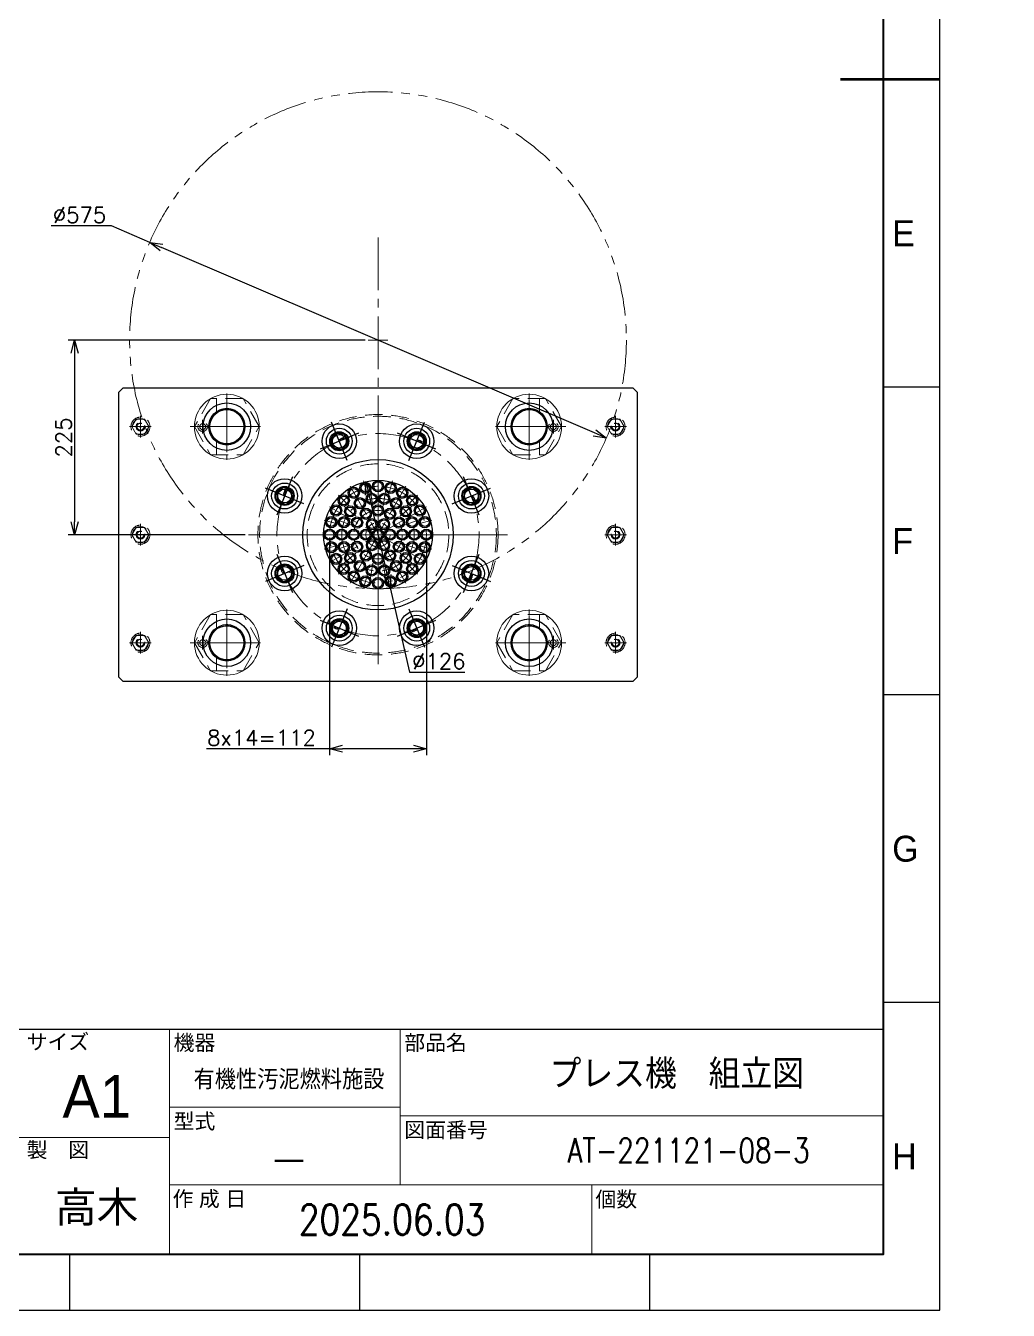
# Model space of a CAD drawing. Header units: millimetres. Extents: x 0 to 49006, y -7876 to 6995.
# Drawn here: x 44731 to 45868, y -25 to 1461 of the extents above; entities that cross this region are included whole.
import ezdxf
from ezdxf import colors
from ezdxf.entities.mleader import LeaderData, LeaderLine
from ezdxf.enums import TextEntityAlignment as Align
from ezdxf.math import Vec2, Vec3

# ---------------------------------------------------------------- set-up
doc = ezdxf.new("R2010")
doc.units = ezdxf.units.MM
doc.header["$LTSCALE"] = 3.2
doc.header["$PDMODE"] = 99
doc.header["$PDSIZE"] = 1
for name, pattern in [('CENTER2', [28.575, 19.05, -3.175, 3.175, -3.175]), ('HIDDEN', [9.525, 6.35, -3.175]), ('PHANTOM2', [31.75, 15.875, -3.175, 3.175, -3.175, 3.175, -3.175])]:
    doc.linetypes.add(name, pattern=pattern)
for name, color, linetype, lineweight in [('04_HIDDEN', 2, 'HIDDEN', 13), ('05_CENTER', 4, 'CENTER2', 13), ('06_PHANTOM', 2, 'PHANTOM2', 13), ('08_DIM', 3, 'Continuous', 13), ('99_図枠', 7, 'Continuous', 40)]:
    doc.layers.add(name, color=color, linetype=linetype, lineweight=lineweight)
doc.layers.add('10_DRAFT', color=8, linetype='Continuous', lineweight=0, plot=False)
doc.layers.add('10_補助線', color=8, linetype='Continuous', lineweight=13, plot=False)
doc.styles.add('KSS_TXT', font='txt.shx', dxfattribs={"bigfont": 'extfont2.shx'})
doc.styles.add('KSS_TXT_L', font='txt.shx', dxfattribs={"height": 36, "bigfont": 'extfont2.shx'})
doc.styles.get("Standard").update_dxf_attribs({"font": 'txt.shx', "bigfont": 'extfont2.shx'})
doc.styles.add('寸法用', font='simplex.shx', dxfattribs={"width": 0.8, "bigfont": '@extfont2.shx'})
doc.styles.add('表題用', font='MS PGothic.ttf')
doc.dimstyles.new('KSS_DIM', dxfattribs={"dimscale": 12, "dimtxt": 3, "dimasz": 2.5, "dimexe": 1.25, "dimexo": 0.625, "dimtad": 1, "dimdsep": 46, "dimtxsty": 'KSS_TXT', "dimblk": 'OPEN30', "dimcen": 0, "dimazin": 2, "dimtfac": 0.75, "dimtmove": 0, "dimatfit": 3, "dimldrblk": 'OPEN30', "dimfxl": 1.25, "dimtolj": 1, "dimarcsym": 0})
doc.dimstyles.new('KSS_DIM$3', dxfattribs={"dimscale": 12, "dimtxt": 3, "dimasz": 2.5, "dimexe": 1.25, "dimexo": 0.625, "dimtad": 1, "dimtih": 1, "dimtoh": 1, "dimdsep": 46, "dimtxsty": 'KSS_TXT', "dimblk": 'OPEN30', "dimcen": 0, "dimazin": 2, "dimtfac": 0.75, "dimtofl": 0, "dimtmove": 0, "dimatfit": 3, "dimldrblk": 'OPEN30', "dimfxl": 1.25, "dimtolj": 1, "dimarcsym": 0})

# ---------------------------------------------------------------- blocks, each defined once
blk = doc.blocks.new('AM_BALLOON1')
at = {"transparency": 16777216}
blk.add_circle((0, 0), 5, dxfattribs=at)
blk.add_attdef('B_NUMBER', text='', height=3, dxfattribs=at).set_placement((0, 0), align=Align.MIDDLE_CENTER)
blk = doc.blocks.new('_OPEN')
at = {"color": 0, "linetype": 'ByBlock'}
for p, q in [((-1, 0.17), (0, 0)), ((0, 0), (-1, -0.17)), ((0, 0), (-1, 0))]:
    blk.add_line(p, q, dxfattribs=at)
blk = doc.blocks.new('A$C71336A15_1_1')
at = {"color": 0}
for radius in [27.5, 21, 19.7]:
    blk.add_circle((0, 0), radius, dxfattribs=at)
at = {"layer": '05_CENTER'}
for p, q in [((0, 31.5), (0, -31.5)), ((-31.5, 0), (31.5, 0))]:
    blk.add_line(p, q, dxfattribs=at)
blk = doc.blocks.new('A$C491655AE_1_1')
at = {"color": 0, "linetype": 'CENTER2'}
for p, q in [((-12.6, 0), (12.6, 0)), ((0, -12.6), (0, 12.6))]:
    blk.add_line(p, q, dxfattribs=at)
at = {"color": 0}
for p, q in [((-9.8, 0), (-4.9, 8.5)), ((-4.9, -8.5), (-9.8, 0)), ((-4.9, 8.5), (4.9, 8.5)), ((4.9, 8.5), (9.8, 0)), ((9.8, 0), (4.9, -8.5)), ((4.9, -8.5), (-4.9, -8.5))]:
    blk.add_line(p, q, dxfattribs=at)
for radius in [11, 9.25]:
    blk.add_circle((0, 0), radius, dxfattribs=at)
at = {"layer": '10_DRAFT', "style": 'KSS_TXT_L'}
blk.add_text('BT-M10', height=0.3, dxfattribs=at).set_placement((-0.7, -0.5))
blk = doc.blocks.new('M6Za_1_1')
at = {"color": 0}
for radius in [5.5, 3.4]:
    blk.add_circle((0, 0), radius, dxfattribs=at)
at = {"layer": '05_CENTER'}
for p, q in [((7.8, 0), (-7.8, 0)), ((0, -7.8), (0, 7.8))]:
    blk.add_line(p, q, dxfattribs=at)
blk = doc.blocks.new('A$C51C205AC_1_1')
at = {"color": 0}
blk.add_lwpolyline([(-18.8, 32.5), (-37.5, 0), (-18.8, -32.5), (18.8, -32.5), (37.5, 0), (18.8, 32.5)], close=True, dxfattribs=at)
for radius in [21, 19.7]:
    blk.add_circle((0, 0), radius, dxfattribs=at)
at = {"layer": '04_HIDDEN'}
for p, q in [((-12, 32.5), (-12, 17.2)), ((-12, -32.5), (-12, -17.2))]:
    blk.add_line(p, q, dxfattribs=at)
at = {"layer": '05_CENTER'}
for p, q in [((0, 38.5), (0, -38.5)), ((-42.3, 0), (42.3, 0))]:
    blk.add_line(p, q, dxfattribs=at)
at = {"layer": '10_補助線'}
blk.add_circle((0, 0), 37.5, dxfattribs=at)
blk.add_blockref('M6Za_1_1', (-28, 0))
blk = doc.blocks.new('M10Tz_1_1')
at = {"color": 0}
for radius in [5, 4]:
    blk.add_circle((0, 0), radius, dxfattribs=at)
at = {"layer": '05_CENTER'}
for p, q in [((8.3, 0), (-8.3, 0)), ((0, -8.3), (0, 8.3))]:
    blk.add_line(p, q, dxfattribs=at)
blk = doc.blocks.new('A$C65E52C81_1_1')
at = {"color": 0}
blk.add_lwpolyline([(-295, 170), (295, 170), (300, 165), (300, -165), (295, -170), (-295, -170), (-300, -165), (-300, 165)], close=True, dxfattribs=at)
for centre, radius in [((-175, 125), 21), ((175, 125), 21), ((-44.8, 108.1), 11), ((44.8, 108.1), 11), ((0, 0), 87), ((0, 0), 63), ((-108.1, 44.8), 11), ((108.1, 44.8), 11), ((-108.1, -44.8), 11), ((108.1, -44.8), 11), ((-175, -125), 21), ((-44.8, -108.1), 11), ((44.8, -108.1), 11), ((175, -125), 21)]:
    blk.add_circle(centre, radius, dxfattribs=at)
at = {"layer": '04_HIDDEN'}
for radius in [139, 82]:
    blk.add_circle((0, 0), radius, dxfattribs=at)
at = {"layer": '05_CENTER'}
for p, q in [((-175, 156.5), (-175, 93.5)), ((0, -150), (0, 150)), ((175, 156.5), (175, 93.5)), ((-206.5, 125), (-143.5, 125)), ((-37.7, 90.9), (-51.9, 125.2)), ((37.7, 90.9), (51.9, 125.2)), ((143.5, 125), (206.5, 125)), ((-90.9, 37.7), (-125.2, 51.9)), ((90.9, 37.7), (125.2, 51.9)), ((150, 0), (-150, 0)), ((-90.9, -37.7), (-125.2, -51.9)), ((90.9, -37.7), (125.2, -51.9)), ((-175, -93.5), (-175, -156.5)), ((-37.7, -90.9), (-51.9, -125.2)), ((37.7, -90.9), (51.9, -125.2)), ((175, -93.5), (175, -156.5)), ((-206.5, -125), (-143.5, -125)), ((143.5, -125), (206.5, -125))]:
    blk.add_line(p, q, dxfattribs=at)
blk.add_circle((0, 0), 117, dxfattribs=at)
at = {"layer": '04_HIDDEN'}
for p in [(-275, 125), (-275, 0), (-275, -125)]:
    blk.add_blockref('M10Tz_1_1', p, dxfattribs=at)
at = {"layer": '04_HIDDEN', "xscale": -1}
for p in [(275, 125), (275, 0), (275, -125)]:
    blk.add_blockref('M10Tz_1_1', p, dxfattribs=at)
blk = doc.blocks.new('A$C3C06132C_1_1')
for name, p in [('A$C65E52C81_1_1', (0, 0)), ('A$C71336A15_1_1', (-175, 125)), ('A$C71336A15_1_1', (175, 125)), ('A$C71336A15_1_1', (-175, -125)), ('A$C71336A15_1_1', (175, -125))]:
    blk.add_blockref(name, p)
at = {"layer": '04_HIDDEN'}
for name, p in [('A$C51C205AC_1_1', (-175, 125)), ('A$C491655AE_1_1', (-275, 125)), ('A$C491655AE_1_1', (275, 125)), ('A$C491655AE_1_1', (-275, 0)), ('A$C491655AE_1_1', (275, 0)), ('A$C51C205AC_1_1', (-175, -125)), ('A$C491655AE_1_1', (-275, -125)), ('A$C491655AE_1_1', (275, -125))]:
    blk.add_blockref(name, p, dxfattribs=at)
at = {"layer": '04_HIDDEN', "rotation": 180}
for p in [(175, 125), (175, -125)]:
    blk.add_blockref('A$C51C205AC_1_1', p, dxfattribs=at)
blk = doc.blocks.new('A$C6B397075_1_1')
at = {"color": 0}
for centre, radius in [((-44.8, 108.1), 10), ((-44.8, 108.1), 8), ((44.8, 108.1), 10), ((44.8, 108.1), 8), ((-14.5, 54.1), 6.5), ((0, 56), 6.5), ((0, 56), 5), ((14.5, 54.1), 6.5), ((-108.1, 44.8), 10), ((-108.1, 44.8), 8), ((-39.6, 39.6), 6.5), ((-39.6, 39.6), 5), ((-28, 48.5), 6.5), ((-28, 48.5), 5), ((-14.5, 54.1), 5), ((-7.3, 41.4), 6.5), ((-7.3, 41.4), 5), ((7.3, 41.4), 6.5), ((7.3, 41.4), 5), ((14.5, 54.1), 5), ((28, 48.5), 6.5), ((28, 48.5), 5), ((39.6, 39.6), 6.5), ((39.6, 39.6), 5), ((108.1, 44.8), 10), ((108.1, 44.8), 8), ((-48.5, 28), 6.5), ((-48.5, 28), 5), ((-32.2, 27), 6.5), ((-32.2, 27), 5), ((-21, 36.4), 6.5), ((-21, 36.4), 5), ((-14, 24.2), 6.5), ((0, 28), 6.5), ((0, 28), 5), ((14, 24.2), 6.5), ((21, 36.4), 6.5), ((21, 36.4), 5), ((32.2, 27), 6.5), ((32.2, 27), 5), ((48.5, 28), 6.5), ((48.5, 28), 5), ((-54.1, 14.5), 6.5), ((-54.1, 14.5), 5), ((-39.5, 14.4), 6.5), ((-39.5, 14.4), 5), ((-24.2, 14), 6.5), ((-24.2, 14), 5), ((-14, 24.2), 5), ((-7, 12.1), 6.5), ((-7, 12.1), 5), ((7, 12.1), 6.5), ((7, 12.1), 5), ((14, 24.2), 5), ((24.2, 14), 6.5), ((24.2, 14), 5), ((39.5, 14.4), 6.5), ((39.5, 14.4), 5), ((54.1, 14.5), 6.5), ((54.1, 14.5), 5), ((-56, 0), 6.5), ((-56, 0), 5), ((-42, 0), 6.5), ((-42, 0), 5), ((-28, 0), 6.5), ((-28, 0), 5), ((-14, 0), 6.5), ((-14, 0), 5), ((0, 0), 6.5), ((0, 0), 5), ((14, 0), 6.5), ((14, 0), 5), ((28, 0), 6.5), ((28, 0), 5), ((42, 0), 6.5), ((42, 0), 5), ((56, 0), 6.5), ((56, 0), 5), ((-54.1, -14.5), 6.5), ((-54.1, -14.5), 5), ((-39.5, -14.4), 6.5), ((-39.5, -14.4), 5), ((-24.2, -14), 6.5), ((-24.2, -14), 5), ((-7, -12.1), 6.5), ((-7, -12.1), 5), ((7, -12.1), 6.5), ((7, -12.1), 5), ((24.2, -14), 6.5), ((24.2, -14), 5), ((39.5, -14.4), 6.5), ((39.5, -14.4), 5), ((54.1, -14.5), 6.5), ((54.1, -14.5), 5), ((-48.5, -28), 6.5), ((-48.5, -28), 5), ((-32.2, -27), 6.5), ((-32.2, -27), 5), ((-14, -24.2), 6.5), ((-14, -24.2), 5), ((0, -28), 6.5), ((0, -28), 5), ((14, -24.2), 6.5), ((14, -24.2), 5), ((32.2, -27), 6.5), ((32.2, -27), 5), ((48.5, -28), 6.5), ((48.5, -28), 5), ((-108.1, -44.8), 10), ((-108.1, -44.8), 8), ((-39.6, -39.6), 6.5), ((-39.6, -39.6), 5), ((-28, -48.5), 6.5), ((-28, -48.5), 5), ((-21, -36.4), 6.5), ((-21, -36.4), 5), ((-7.3, -41.4), 6.5), ((-7.3, -41.4), 5), ((7.3, -41.4), 6.5), ((7.3, -41.4), 5), ((21, -36.4), 6.5), ((21, -36.4), 5), ((28, -48.5), 6.5), ((28, -48.5), 5), ((39.6, -39.6), 6.5), ((39.6, -39.6), 5), ((108.1, -44.8), 10), ((108.1, -44.8), 8), ((-14.5, -54.1), 6.5), ((-14.5, -54.1), 5), ((0, -56), 6.5), ((0, -56), 5), ((14.5, -54.1), 6.5), ((14.5, -54.1), 5), ((-44.8, -108.1), 10), ((-44.8, -108.1), 8), ((44.8, -108.1), 10), ((44.8, -108.1), 8)]:
    blk.add_circle(centre, radius, dxfattribs=at)
at = {"layer": '04_HIDDEN'}
blk.add_circle((0, 0), 137, dxfattribs=at)
at = {"layer": '05_CENTER'}
for p, q in [((0, 145.1), (0, -145.1)), ((-51.2, 123.6), (-38.4, 92.6)), ((51.2, 123.6), (38.4, 92.6)), ((-12.3, 45.8), (-16.7, 62.4)), ((12.3, 45.8), (16.7, 62.4)), ((-123.6, 51.2), (-92.6, 38.4)), ((-33.5, 33.5), (-45.7, 45.7)), ((32.3, -56), (-32.3, 56)), ((-32.3, -56), (32.3, 56)), ((-5.8, 32.9), (-8.8, 49.8)), ((5.8, 32.9), (8.8, 49.8)), ((33.5, 33.5), (45.7, 45.7)), ((123.6, 51.2), (92.6, 38.4)), ((56, -32.3), (-56, 32.3)), ((56, 32.3), (-56, -32.3)), ((-25.6, 21.5), (-38.8, 32.5)), ((25.6, 21.5), (38.8, 32.5)), ((-45.8, 12.3), (-62.4, 16.7)), ((-31.4, 11.4), (-47.6, 17.3)), ((31.4, 11.4), (47.6, 17.3)), ((45.8, 12.3), (62.4, 16.7)), ((-145.1, 0), (145.1, 0)), ((-45.8, -12.3), (-62.4, -16.7)), ((-31.4, -11.4), (-47.6, -17.3)), ((31.4, -11.4), (47.6, -17.3)), ((45.8, -12.3), (62.4, -16.7)), ((-25.6, -21.5), (-38.8, -32.5)), ((25.6, -21.5), (38.8, -32.5)), ((-123.6, -51.2), (-92.6, -38.4)), ((-33.5, -33.5), (-45.7, -45.7)), ((-5.8, -32.9), (-8.8, -49.8)), ((5.8, -32.9), (8.8, -49.8)), ((33.5, -33.5), (45.7, -45.7)), ((123.6, -51.2), (92.6, -38.4)), ((-12.3, -45.8), (-16.7, -62.4)), ((12.3, -45.8), (16.7, -62.4)), ((-51.2, -123.6), (-38.4, -92.6)), ((51.2, -123.6), (38.4, -92.6))]:
    blk.add_line(p, q, dxfattribs=at)
for radius in [117, 56, 42, 28, 14]:
    blk.add_circle((0, 0), radius, dxfattribs=at)
at = {"layer": '10_DRAFT'}
blk.add_circle((0, 0), 63, dxfattribs=at)
blk = doc.blocks.new('M20CBv_1_1')
at = {"color": 0, "linetype": 'CENTER2'}
for p, q in [((0, -24), (0, 24)), ((24, 0), (-24, 0))]:
    blk.add_line(p, q, dxfattribs=at)
at = {"color": 0}
blk.add_lwpolyline([(-8.5, 4.9), (-8.5, -4.9), (0, -9.8), (8.5, -4.9), (8.5, 4.9), (0, 9.8)], close=True, dxfattribs=at)
for radius in [20, 15]:
    blk.add_circle((0, 0), radius, dxfattribs=at)
at = {"layer": '10_DRAFT', "style": 'KSS_TXT'}
blk.add_text('M20', height=2, dxfattribs=at).set_placement((0.9, 0.3))
blk = doc.blocks.new('*U169')
at = {"rotation": 22.5}
blk.add_blockref('M20CBv_1_1', (0, 0), dxfattribs=at)
blk = doc.blocks.new('A$C5A5731D9_1_1')
at = {"color": 0, "linetype": 'ByBlock', "lineweight": -2, "transparency": 16777216}
for p, rotation in [((44.8, 108.1), 314.9999999999999), ((-108.1, 44.8), 44.99999999999996), ((108.1, 44.8), 270), ((-108.1, -44.8), 90), ((108.1, -44.8), 225), ((-44.8, -108.1), 134.9999999999999), ((44.8, -108.1), 180)]:
    blk.add_blockref('*U169', p, dxfattribs=dict(at, rotation=rotation))
blk.add_blockref('A$C6B397075_1_1', (0, 0))
blk.add_blockref('*U169', (-44.8, 108.1), dxfattribs=at)
blk = doc.blocks.new('_Open30')
at = {"color": 0, "linetype": 'ByBlock', "lineweight": -2}
for p, q in [((-1, 0.268), (0, 0)), ((0, 0), (-1, -0.268)), ((0, 0), (-1, 0))]:
    blk.add_line(p, q, dxfattribs=at)
blk = doc.blocks.new('*D2159')
at = {"layer": '08_DIM', "color": 0, "lineweight": -2, "transparency": 16777216}
for p, q in [((45127.6, 919.2), (45149.1, 825.6)), ((45152.5, 811), (45174.9, 713.2)), ((45174.9, 713.2), (45238.7, 713.2))]:
    blk.add_line(p, q, dxfattribs=at)
at = {"layer": 'Defpoints', "color": 0, "transparency": 16777216}
for p in [(45124.3, 933.8), (45152.5, 811)]:
    blk.add_point(p, dxfattribs=at)
at = {"layer": '08_DIM', "color": 0, "lineweight": -2, "transparency": 16777216, "xscale": 15, "yscale": 15, "zscale": 15}
for p, rotation in [((45124.3, 933.8), 102.9293307301529), ((45152.5, 811), 282.9293307301529)]:
    blk.add_blockref('_Open30', p, dxfattribs=dict(at, rotation=rotation))
at = {"layer": '08_DIM', "color": 0, "transparency": 16777216, "insert": (45208.7, 726), "char_height": 18, "attachment_point": 5, "style": 'KSS_TXT'}
blk.add_mtext('\\A1;%%C126', dxfattribs=at)
blk = doc.blocks.new('*D2178')
at = {"layer": '08_DIM', "color": 0, "lineweight": -2, "transparency": 16777216}
for p, q in [((45082.4, 868.7), (45082.4, 617.2)), ((45194.4, 868.7), (45194.4, 617.2)), ((45082.4, 624.7), (44939.9, 624.7)), ((45179.4, 624.7), (45097.4, 624.7))]:
    blk.add_line(p, q, dxfattribs=at)
at = {"layer": 'Defpoints', "color": 0, "transparency": 16777216}
for p in [(45082.4, 872.4), (45194.4, 872.4), (45082.4, 624.7)]:
    blk.add_point(p, dxfattribs=at)
at = {"layer": '08_DIM', "color": 0, "lineweight": -2, "transparency": 16777216, "xscale": 15, "yscale": 15, "zscale": 15, "rotation": 180}
blk.add_blockref('_Open30', (45082.4, 624.7), dxfattribs=at)
at = {"layer": '08_DIM', "color": 0, "lineweight": -2, "transparency": 16777216, "xscale": 15, "yscale": 15, "zscale": 15}
blk.add_blockref('_Open30', (45194.4, 624.7), dxfattribs=at)
at = {"layer": '08_DIM', "color": 0, "transparency": 16777216, "insert": (45003.6, 637.4), "char_height": 18, "attachment_point": 5, "style": 'KSS_TXT'}
blk.add_mtext('\\A1;8x14=112', dxfattribs=at)
blk = doc.blocks.new('*D2186')
at = {"layer": '08_DIM', "color": 0, "lineweight": -2, "transparency": 16777216}
for p, q in [((44829.8, 1229.6), (44760, 1229.6)), ((44874.1, 1210.6), (44829.8, 1229.6)), ((45388.9, 990.2), (44887.9, 1204.7))]:
    blk.add_line(p, q, dxfattribs=at)
at = {"layer": 'Defpoints', "color": 0, "transparency": 16777216}
for p in [(44874.1, 1210.6), (45402.7, 984.3)]:
    blk.add_point(p, dxfattribs=at)
at = {"layer": '08_DIM', "color": 0, "lineweight": -2, "transparency": 16777216, "xscale": 15, "yscale": 15, "zscale": 15}
for p, rotation in [((44874.1, 1210.6), 156.8212817424149), ((45402.7, 984.3), 336.8212817424149)]:
    blk.add_blockref('_Open30', p, dxfattribs=dict(at, rotation=rotation))
at = {"layer": '08_DIM', "color": 0, "transparency": 16777216, "insert": (44793, 1242.3), "char_height": 18, "attachment_point": 5, "style": 'KSS_TXT'}
blk.add_mtext('\\A1;%%C575', dxfattribs=at)
blk = doc.blocks.new('*D2187')
at = {"layer": '08_DIM', "color": 0, "lineweight": -2, "transparency": 16777216}
for p, q in [((45123.4, 1097.4), (44779.7, 1097.4)), ((44787.2, 1082.4), (44787.2, 887.4)), ((44984.6, 872.4), (44779.7, 872.4))]:
    blk.add_line(p, q, dxfattribs=at)
at = {"layer": 'Defpoints', "color": 0, "transparency": 16777216}
for p in [(45127.2, 1097.4), (44787.2, 872.4), (44988.3, 872.4)]:
    blk.add_point(p, dxfattribs=at)
at = {"layer": '08_DIM', "color": 0, "lineweight": -2, "transparency": 16777216, "xscale": 15, "yscale": 15, "zscale": 15}
for p, rotation in [((44787.2, 1097.4), 90), ((44787.2, 872.4), 270)]:
    blk.add_blockref('_Open30', p, dxfattribs=dict(at, rotation=rotation))
at = {"layer": '08_DIM', "color": 0, "transparency": 16777216, "insert": (44774.5, 984.9), "char_height": 18, "attachment_point": 5, "rotation": 90, "style": 'KSS_TXT'}
blk.add_mtext('\\A1;225', dxfattribs=at)

msp = doc.modelspace()

# ---------------------------------------------------------------- linework, layer by layer
at = {"layer": '05_CENTER'}
for p, q in [((45138.38, 1216.392), (45138.38, 964.092)), ((45149.607, 1097.423), (45127.153, 1097.423))]:
    msp.add_line(p, q, dxfattribs=at)
at = {"layer": '06_PHANTOM'}
msp.add_circle((45138.38, 1097.423), 287.5, dxfattribs=at)
at = {"layer": '99_図枠', "lineweight": 53}
msp.add_line((45788.615, 1399.248), (45673.603, 1399.248), dxfattribs=at)
at = {"layer": '99_図枠', "lineweight": 25}
for p, q in [((45788.615, 1043.183), (45723.609, 1043.183)), ((45788.615, 687.119), (45723.609, 687.119)), ((45788.615, 331.055), (45723.609, 331.055)), ((44781.564, -25.01), (44781.564, 39.997)), ((44781.564, -24.719), (44781.564, 39.997)), ((45117.248, -24.719), (45117.248, 39.997)), ((45452.931, -24.719), (45452.931, 39.997))]:
    msp.add_line(p, q, dxfattribs=at)
at = {"layer": '99_図枠', "lineweight": 13}
for p, q in [((44897.01, 39.997), (44897.01, 300.023)), ((45164.041, 300.023), (45164.041, 120.005)), ((44897.01, 210.014), (45164.041, 210.014)), ((45164.041, 200.013), (45723.609, 200.013)), ((44897.01, 175.01), (44323.468, 175.01)), ((44897.01, 120.005), (45723.609, 120.005)), ((45385.898, 120.005), (45385.898, 39.997))]:
    msp.add_line(p, q, dxfattribs=at)
at = {"layer": '99_図枠'}
msp.add_lwpolyline([(41955.231, 39.997), (45723.609, 39.997), (45723.609, 2758.499), (41955.231, 2758.499)], close=True, dxfattribs=at)
at = {"layer": '99_図枠', "lineweight": 25}
msp.add_lwpolyline([(44323.468, 39.997), (45723.609, 39.997), (45723.609, 300.023), (44323.468, 300.023)], close=True, dxfattribs=at)
at = {"layer": 'Defpoints'}
msp.add_lwpolyline([(41760.411, -24.719), (45788.615, -24.719), (45788.615, 2823.506), (41760.411, 2823.506)], close=True, dxfattribs=at)

# ---------------------------------------------------------------- block references
for name in ['A$C3C06132C_1_1', 'A$C5A5731D9_1_1']:
    msp.add_blockref(name, (45138.38, 872.423))

# ---------------------------------------------------------------- texts
for tag, height, style, width, p in [('プレス機\u3000組立図', 30, '表題用', 0.9, (45484.293, 250.018)), ('有機性汚泥燃料施設', 20, '表題用', 0.9, (45035.342, 243.279)), ('AT-221121-08-3', 28, '寸法用', 0.8, (45497.97, 160.009)), ('―', 28, 'KSS_TXT', 0.9, (45035.285, 151.75)), ('2025.06.03', 35, '寸法用', 0.8, (45154.713, 80.001))]:
    msp.add_attdef(tag, text='', height=height, dxfattribs=dict(style=style, width=width)).set_placement(p, align=Align.MIDDLE)
at = {"style": '表題用'}
msp.add_attdef('高木', text='', height=35.357, dxfattribs=at).set_placement((44812.76, 95.002), align=Align.MIDDLE)
at = {"layer": '99_図枠', "lineweight": 13, "style": '表題用'}
for s, p in [('E', (45733.61, 1221.216)), ('F', (45733.61, 865.151)), ('G', (45733.61, 509.087)), ('H', (45733.61, 153.022))]:
    msp.add_text(s, height=30.003, dxfattribs=at).set_placement(p, align=Align.MIDDLE_LEFT)
at = {"layer": '99_図枠', "style": '表題用'}
for s, p in [('サイズ', (44731.68, 285.683)), ('機器', (44901.816, 284.657)), ('部品名', (45168.846, 284.657)), ('型式', (44901.816, 193.764)), ('図面番号', (45168.846, 183.763)), ('製\u3000図', (44731.68, 160.671)), ('作 成 日', (44900.596, 103.967)), ('個数', (45390.096, 103.478))]:
    msp.add_text(s, height=17.6785, dxfattribs=at).set_placement(p, align=Align.MIDDLE_LEFT)
msp.add_text('A1', height=49.4999, dxfattribs=at).set_placement((44812.76, 222.515), align=Align.MIDDLE)

# ---------------------------------------------------------------- dimensions: what is measured, and where the dimension line sits
at = {"layer": '08_DIM', "color": 1}
for p1, p2, override, picture, middle in [((45402.673, 984.263), (44874.086, 1210.583), {"dimscale": 6, "dimpost": '%%C<>', "dimtix": 1, "dimatfit": 2}, '*D2186', (44793.022, 1229.557)), ((45124.284, 933.826), (45152.476, 811.021), {"dimscale": 6, "dimpost": '%%C<>', "dimtix": 1, "dimatfit": 2, "dimarcsym": 1}, '*D2159', (45208.681, 713.207))]:
    dim = msp.add_diameter_dim_2p(p1=p1, p2=p2, dimstyle='KSS_DIM$3', override=override, dxfattribs=at)
    dim.commit()
    dim.dimension.update_dxf_attribs({"geometry": picture, "text_midpoint": middle, "dimtype": 163})
dim = msp.add_linear_dim(base=(44787.227, 872.423), p1=(45127.153, 1097.423), p2=(44988.331, 872.423), angle=90, dimstyle='KSS_DIM', override={"dimscale": 6}, dxfattribs=at)
dim.commit()
dim.dimension.update_dxf_attribs({"geometry": '*D2187', "text_midpoint": (44774.477, 984.923)})
dim = msp.add_linear_dim(base=(45082.38, 624.68), p1=(45194.38, 872.423), p2=(45082.38, 872.423), text='8x14=<>', dimstyle='KSS_DIM', override={"dimscale": 6, "dimarcsym": 1}, dxfattribs=at)
dim.commit()
dim.dimension.update_dxf_attribs({"geometry": '*D2178', "text_midpoint": (45003.63, 637.43)})

# ---------------------------------------------------------------- leaders
at = {"layer": '08_DIM'}
ml = msp.add_multileader_block('Standard', dxfattribs=at)
ml.set_content('AM_BALLOON1', color=256, scale=3)
ml.set_attribute('B_NUMBER', 'Q', width=0)
ml.set_leader_properties(color=256, linetype='ByLayer', lineweight=-1)
ml.set_arrow_properties(name='OPEN')
ml.build(insert=Vec2(0, 0))
ml.multileader.update_dxf_attribs({"leader_type": 0, "has_dogleg": 0, "text_right_attachment_type": 6, "dogleg_length": 0, "arrow_head_size": 6, "scale": 3, "block_connection_type": 1})
ctx = ml.context
ctx.base_point, ctx.scale, ctx.char_height, ctx.arrow_head_size, ctx.landing_gap_size, ctx.plane_origin = Vec3(48457.794, 1139.707), 3, 12, 6, 6, Vec3(48457.794, 1139.707)
ctx.right_attachment, ctx.attachment_type = 6, 1
notes = []
notes.append((ctx, [(0, (0, 0, 0), (0, 0), (1, 0), 1, [])]))
ctx.block.insert = Vec3(48457.794, 1139.707)
ml = msp.add_multileader_block('Standard', dxfattribs=at)
ml.set_content('AM_BALLOON1', color=256, scale=3)
ml.set_attribute('B_NUMBER', 'R', width=0)
ml.set_leader_properties(color=256, linetype='ByLayer', lineweight=-1)
ml.set_arrow_properties(name='OPEN')
ml.build(insert=Vec2(0, 0))
ml.multileader.update_dxf_attribs({"leader_type": 0, "has_dogleg": 0, "text_right_attachment_type": 6, "dogleg_length": 0, "arrow_head_size": 6, "scale": 3, "block_connection_type": 1})
ctx = ml.context
ctx.base_point, ctx.scale, ctx.char_height, ctx.arrow_head_size, ctx.landing_gap_size, ctx.plane_origin = Vec3(48532.062, 1104.232), 3, 12, 6, 6, Vec3(48532.062, 1104.232)
ctx.right_attachment, ctx.attachment_type = 6, 1
notes.append((ctx, [(0, (0, 0, 0), (0, 0), (1, 0), 1, [])]))
ctx.block.insert = Vec3(48532.062, 1104.232)
ml = msp.add_multileader_block('Standard', dxfattribs=at)
ml.set_content('AM_BALLOON1', color=256, scale=3)
ml.set_attribute('B_NUMBER', '34', width=0)
ml.set_leader_properties(color=256, linetype='ByLayer', lineweight=-1)
ml.set_arrow_properties(name='OPEN')
ml.build(insert=Vec2(0, 0))
ml.multileader.update_dxf_attribs({"leader_type": 0, "has_dogleg": 0, "text_right_attachment_type": 6, "dogleg_length": 0, "arrow_head_size": 6, "scale": 3, "block_connection_type": 1})
ctx = ml.context
ctx.base_point, ctx.scale, ctx.char_height, ctx.arrow_head_size, ctx.landing_gap_size, ctx.plane_origin = Vec3(48516.157, 1013.478), 3, 12, 6, 6, Vec3(48516.157, 1013.478)
ctx.right_attachment, ctx.attachment_type = 6, 1
notes.append((ctx, [(0, (0, 0, 0), (0, 0), (1, 0), 1, [])]))
ctx.block.insert = Vec3(48516.157, 1013.478)
ml = msp.add_multileader_block('Standard', dxfattribs=at)
ml.set_content('AM_BALLOON1', color=256, scale=3)
ml.set_attribute('B_NUMBER', 'P', width=0)
ml.set_leader_properties(color=256, linetype='ByLayer', lineweight=-1)
ml.set_arrow_properties(name='OPEN')
ml.build(insert=Vec2(0, 0))
ml.multileader.update_dxf_attribs({"leader_type": 0, "has_dogleg": 0, "text_right_attachment_type": 6, "dogleg_length": 0, "arrow_head_size": 6, "scale": 3, "block_connection_type": 1})
ctx = ml.context
ctx.base_point, ctx.scale, ctx.char_height, ctx.arrow_head_size, ctx.landing_gap_size, ctx.plane_origin = Vec3(48486.156, 1013.018), 3, 12, 6, 6, Vec3(48486.156, 1013.018)
ctx.right_attachment, ctx.attachment_type = 6, 1
notes.append((ctx, [(0, (0, 0, 0), (0, 0), (1, 0), 1, [])]))
ctx.block.insert = Vec3(48486.156, 1013.018)
ml = msp.add_multileader_block('Standard', dxfattribs=at)
ml.set_content('AM_BALLOON1', color=256, scale=3)
ml.set_attribute('B_NUMBER', 'M', width=0)
ml.set_leader_properties(color=256, linetype='ByLayer', lineweight=-1)
ml.set_arrow_properties(name='OPEN')
ml.build(insert=Vec2(0, 0))
ml.multileader.update_dxf_attribs({"leader_type": 0, "has_dogleg": 0, "text_right_attachment_type": 6, "dogleg_length": 0, "arrow_head_size": 6, "scale": 3, "block_connection_type": 1})
ctx = ml.context
ctx.base_point, ctx.scale, ctx.char_height, ctx.arrow_head_size, ctx.landing_gap_size, ctx.plane_origin = Vec3(47914.994, 597.844), 3, 12, 6, 6, Vec3(47914.994, 597.844)
ctx.right_attachment, ctx.attachment_type = 6, 1
notes.append((ctx, [(0, (0, 0, 0), (0, 0), (1, 0), 1, [])]))
ctx.block.insert = Vec3(47914.994, 597.844)
ml = msp.add_multileader_block('Standard', dxfattribs=at)
ml.set_content('AM_BALLOON1', color=256, scale=3)
ml.set_attribute('B_NUMBER', 'K', width=0)
ml.set_leader_properties(color=256, linetype='ByLayer', lineweight=-1)
ml.set_arrow_properties(name='OPEN')
ml.build(insert=Vec2(0, 0))
ml.multileader.update_dxf_attribs({"leader_type": 0, "has_dogleg": 0, "text_right_attachment_type": 6, "dogleg_length": 0, "arrow_head_size": 6, "scale": 3, "block_connection_type": 1})
ctx = ml.context
ctx.base_point, ctx.scale, ctx.char_height, ctx.arrow_head_size, ctx.landing_gap_size, ctx.plane_origin = Vec3(48117.643, 535.467), 3, 12, 6, 6, Vec3(48117.643, 535.467)
ctx.right_attachment, ctx.attachment_type = 6, 1
notes.append((ctx, [(0, (0, 0, 0), (0, 0), (1, 0), 1, [])]))
ctx.block.insert = Vec3(48117.643, 535.467)
for ctx, leaders in notes:
    for number, flags, end, landing, length, lines in leaders:
        leader = LeaderData()
        leader.index, (leader.has_last_leader_line, leader.has_dogleg_vector, leader.attachment_direction) = number, flags
        leader.last_leader_point, leader.dogleg_vector, leader.dogleg_length = Vec3(end), Vec3(landing), length
        for number, points, colour, breaks in lines:
            line = LeaderLine()
            line.index, line.vertices, line.color, line.breaks = number, Vec3.list(points), colors.encode_raw_color(colour), breaks
            leader.lines.append(line)
        ctx.leaders.append(leader)

doc.saveas('drawing.dxf')
